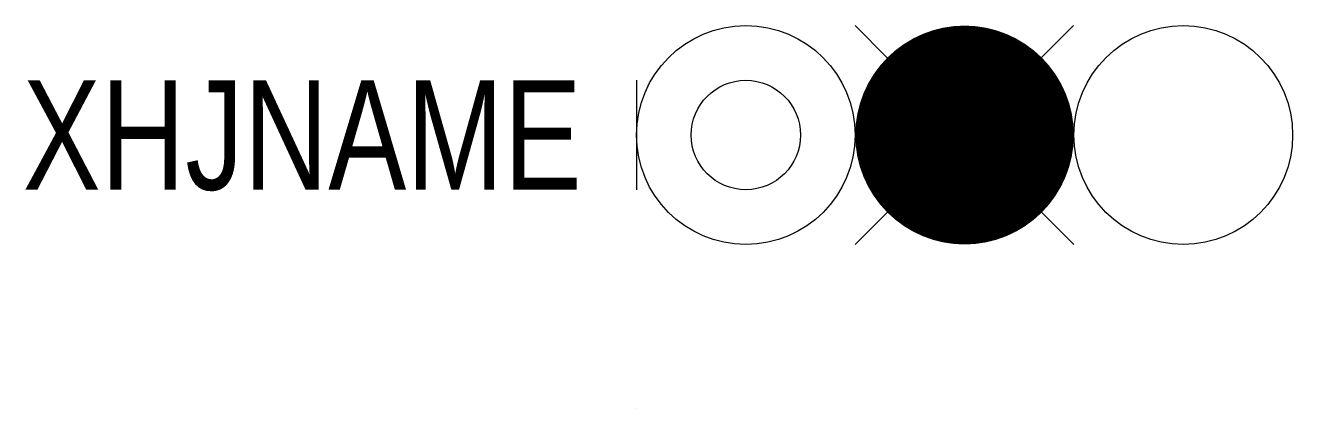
# Model space of a CAD drawing. Extents: x -11.2 to 12, y 0 to 7.
import ezdxf
from ezdxf.enums import TextEntityAlignment as Align

# ---------------------------------------------------------------- set-up
doc = ezdxf.new("R2010")
doc.units = 0
doc.layers.get('0').update_dxf_attribs({"linetype": 'CONTINUOUS'})

msp = doc.modelspace()

# ---------------------------------------------------------------- linework, layer by layer
at = {"color": 1, "linetype": 'ByBlock', "ltscale": 3}
for p, q in [((4.586, 6.414), (4, 7)), ((7.995, 7.005), (7.409, 6.419)), ((4.586, 3.586), (4, 3)), ((8, 3), (7.414, 3.586))]:
    msp.add_line(p, q, dxfattribs=at)
for p, q in [((0, 6), (0, 4)), ((0, 0.001), (0, -0.001))]:
    msp.add_line(p, q)
at = {"color": 1, "const_width": 2}
msp.add_lwpolyline([(7, 5, -1), (5, 5, -1)], format="xyb", close=True, dxfattribs=at)
for radius in [2, 1]:
    msp.add_circle((2, 5), radius)
at = {"color": 3}
msp.add_circle((10, 5), 2, dxfattribs=at)

# ---------------------------------------------------------------- texts
at = {"width": 0.8}
msp.add_attdef('XHJNAME', text='X4', height=2, dxfattribs=at).set_placement((-1, 4), align=Align.RIGHT)

doc.saveas('drawing.dxf')
